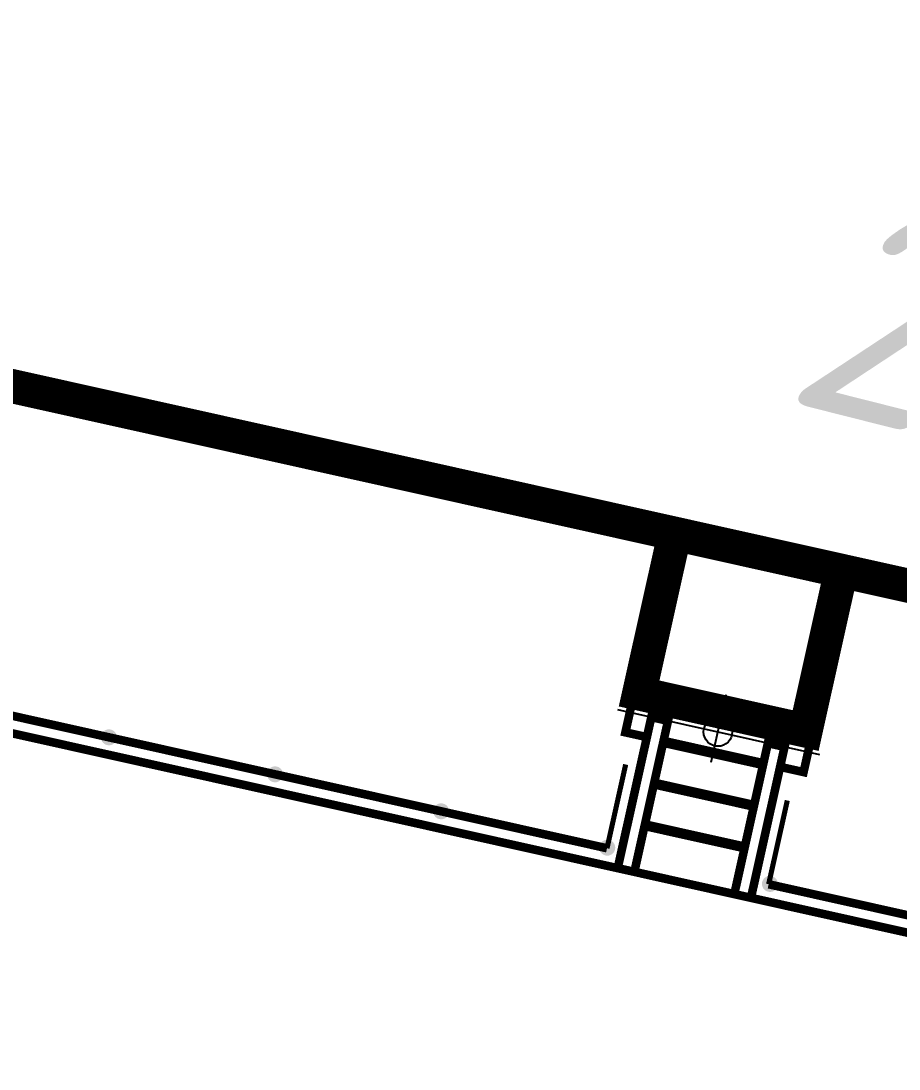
# Model space of a CAD drawing. Extents: x 5370511 to 5386565, y 1010429 to 1053793.
# Drawn here: x 5379780.84 to 5379785.99, y 1039454.8 to 1039460.94 of the extents above; entities that cross this region are included whole.
import ezdxf

# ---------------------------------------------------------------- set-up
doc = ezdxf.new("R2010")
doc.units = 0
for name, color, linetype in [('V_RED-CONTOURS-LABEL', 7, 'CONTINUOUS'), ('ГП_проезд', 114, 'CONTINUOUS'), ('ГП_сооружения', 7, 'CONTINUOUS')]:
    doc.layers.add(name, color=color, linetype=linetype)
doc.styles.add('ESKD1', font='eskd1.shx', dxfattribs={"width": 1.2, "oblique": 14.994305})

# ---------------------------------------------------------------- blocks, each defined once
blk = doc.blocks.new('*U326')
at = {"layer": 'ГП_сооружения'}
h = blk.add_hatch(color=253, dxfattribs=at)
h.dxf.hatch_style = 1
h.paths.add_polyline_path([(332.62, 21.97, -1), (330.75, 21.97, -1)])
h = blk.add_hatch(color=253, dxfattribs=at)
h.dxf.hatch_style = 1
h.paths.add_polyline_path([(352.57, 21.97, -1), (350.7, 21.97, -1)])
h = blk.add_hatch(color=253, dxfattribs=at)
h.dxf.hatch_style = 1
h.paths.add_polyline_path([(372.52, 21.97, -1), (370.65, 21.97, -1)])
h = blk.add_hatch(color=253, dxfattribs=at)
h.dxf.hatch_style = 1
h.paths.add_polyline_path([(390.58, 22.04, 1), (392.45, 22.04, 1)])
h = blk.add_hatch(color=253, dxfattribs=at)
h.dxf.hatch_style = 1
h.paths.add_polyline_path([(410.11, 22.04, 1), (411.99, 22.04, 1)])
at = {"layer": 'ГП_сооружения', "color": 253}
for p, q in [((401.23, 34.47), (401.23, 42.6)), ((389.17, 38.1), (413.41, 38.09))]:
    blk.add_line(p, q, dxfattribs=at)
for points, const_width in [([(409.23, 35.69), (412.05, 35.69), (412.05, 40.49), (390.65, 40.5), (390.65, 35.7), (393.23, 35.7)], 1), ([(393.23, 40.5), (395.23, 40.5)], 1), ([(407.23, 40.49), (409.23, 40.49)], 1), ([(407.23, 35.57), (395.23, 35.57)], 1.2), ([(395.23, 35.7), (407.23, 35.69)], 1), ([(407.23, 30.57), (395.23, 30.57)], 1.2), ([(407.23, 25.57), (395.23, 25.57)], 1.2)]:
    blk.add_lwpolyline(points, dxfattribs=dict(at, const_width=const_width))
at = {"layer": 'ГП_сооружения', "color": 253, "const_width": 1}
for points in [[(393.23, 38.1), (393.23, 19.97), (409.23, 19.97), (409.23, 38.09), (407.23, 38.09), (407.23, 19.97), (395.23, 19.97), (395.23, 38.1)], [(499.99, 19.96), (0, 19.98), (-0.01, -190.01), (499.98, -190.03)]]:
    blk.add_lwpolyline(points, close=True, dxfattribs=at)
at = {"layer": 'ГП_сооружения', "color": 253, "ltscale": 0.3}
for points, const_width in [([(391.5, 21.97), (391.5, 32.03)], 0.6), ([(410.91, 21.97), (410.91, 32.03)], 0.6), ([(391.5, 21.97), (164.79, 21.98)], 1), ([(502, 21.96), (410.91, 21.97)], 1)]:
    blk.add_lwpolyline(points, dxfattribs=dict(at, const_width=const_width))
at = {"layer": 'ГП_сооружения', "color": 253}
blk.add_circle((401.23, 38.1), 1.68, dxfattribs=at)

msp = doc.modelspace()

# ---------------------------------------------------------------- linework, layer by layer
at = {"layer": 'ГП_проезд', "color": 253, "const_width": 0.2}
msp.add_lwpolyline([(5379765.5833, 1039462.1876), (5379755.8131, 1039464.3635), (5379766.2429, 1039511.2159), (5379925.8334, 1039475.6755), (5379916.269, 1039432.7276), (5379900.5384, 1039436.2307, 0.413433), (5379893.3811, 1039431.694), (5379893.1438, 1039430.6345), (5379886.7992, 1039432.0474), (5379887.0295, 1039433.0758, 0.414994), (5379882.4807, 1039440.2521), (5379835.156, 1039450.7912, 0.414214), (5379827.9953, 1039446.2389), (5379827.7705, 1039445.2295), (5379821.4447, 1039446.6383, 0.309973), (5379817.3471, 1039450.6599), (5379765.5833, 1039462.1876)], format="xyb", dxfattribs=at)

# ---------------------------------------------------------------- next in the draw order: texts
at = {"layer": 'V_RED-CONTOURS-LABEL', "color": 1, "lineweight": 15, "insert": (5379786.4434, 1039459.7721), "char_height": 1.3, "attachment_point": 2, "rotation": 345.84284, "style": 'ESKD1', "bg_fill": 3, "box_fill_scale": 1.2, "bg_fill_color": 256, "bg_fill_true_color": 13158600, "bg_fill_transparency": 0}
msp.add_mtext('20', dxfattribs=at)

# ---------------------------------------------------------------- next in the draw order: block references
at = {"layer": 'ГП_сооружения', "color": 1, "lineweight": 15, "xscale": 0.05000000000000001, "yscale": 0.05000000000000001, "zscale": 0.05000000000000001, "rotation": 347.4452412677718}
msp.add_blockref('*U326', (5379764.9336, 1039459.2749), dxfattribs=at)

# ---------------------------------------------------------------- next in the draw order: linework, layer by layer
at = {"layer": 'ГП_проезд', "color": 253, "const_width": 0.2}
msp.add_lwpolyline([(5379784.4674, 1039456.9992), (5379785.4435, 1039456.7818), (5379785.6519, 1039457.7178), (5379784.6759, 1039457.9352)], close=True, dxfattribs=at)

doc.saveas('drawing.dxf')
